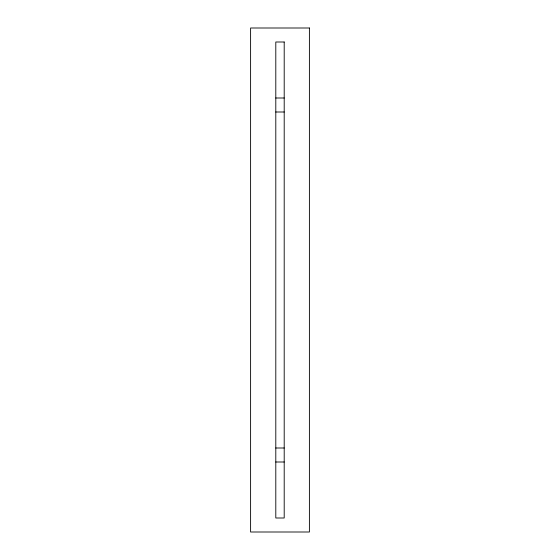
<?xml version="1.0" encoding="UTF-8"?>
<svg xmlns="http://www.w3.org/2000/svg" width="560" height="560" viewBox="0 0 560 560"><rect width="100%" height="100%" fill="white"/><g stroke="black" fill="none" stroke-linecap="round" stroke-linejoin="round"><path stroke-width="0.84" d="M275.8 98L284.2 98M275.8 112L284.2 112M275.8 448L284.2 448M275.8 462L284.2 462M309.4 28L250.6 28L250.6 532L309.4 532L309.4 28M284.2 42L275.8 42L275.8 518L284.2 518L284.2 42"/></g></svg>
